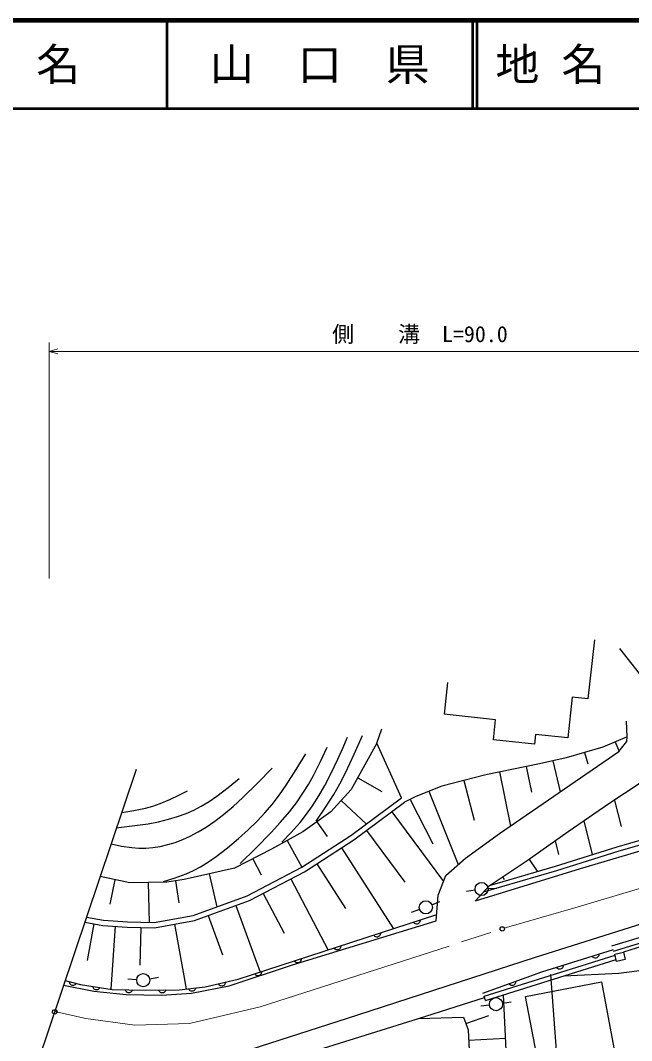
# Model space of a CAD drawing. Units: millimetres, scale not verified. Extents: x 40000 to 680000, y 20000 to 380000.
# Drawn here: x 316328 to 385869, y 264012 to 380000 of the extents above; entities that cross this region are included whole.
import ezdxf
from ezdxf.enums import TextEntityAlignment as Align

# ---------------------------------------------------------------- set-up
doc = ezdxf.new("R2010")
doc.units = ezdxf.units.MM
doc.header["$LTSCALE"] = 1000
doc.header["$PDMODE"] = 32
doc.header["$PDSIZE"] = 500
doc.linetypes.add('CHAIN', pattern=[18.5, 12, -1.5, 3.5, -1.5])
for name, color, linetype, lineweight in [('M-BGD', 7, 'Continuous', 25), ('M-BGD-EXST', 7, 'Continuous', 25), ('M-BMK', 2, 'CHAIN', 13), ('M-BMK-OTRS', 5, 'Continuous', 25), ('M-BMK-SRVR', 3, 'Continuous', 25), ('M-STR-HTXT', 7, 'Continuous', 13), ('M-TTL', 2, 'Continuous', 140), ('M-TTL-LINE', 7, 'Continuous', 50)]:
    doc.layers.add(name, color=color, linetype=linetype, lineweight=lineweight)
doc.layers.add('M-OTRS', color=6, linetype='Continuous')
doc.layers.add('M-TTL-TXT', color=7, linetype='Continuous')
doc.styles.add('ＭＳ ゴシック', font='')
doc.styles.get('ＭＳ ゴシック').set_extended_font_data('MS Gothic')

msp = doc.modelspace()

# ---------------------------------------------------------------- linework, layer by layer
at = {"layer": 'M-BGD'}
for p, q in [((381632, 309571), (380901, 302877)), ((364939, 304713), (364546, 301115)), ((379102, 303073), (378594, 298422)), ((380901, 302877), (379102, 303073)), ((370389, 300477), (364546, 301115)), ((370142, 298215), (370389, 300477)), ((356898, 297815), (357444, 299452)), ((385373, 298560), (385274, 300345)), ((374808, 297706), (370142, 298215)), ((374930, 298821), (374808, 297706)), ((378594, 298422), (374930, 298821)), ((385373, 298560), (382595, 297369)), ((385324, 298014), (385373, 298560)), ((356898, 297815), (353971, 292557)), ((359677, 291593), (356898, 297815)), ((382595, 297369), (378428, 296178)), ((383984, 297964), (384444, 296890)), ((384431, 296873), (385324, 298014)), ((370838, 287546), (384431, 296873)), ((378428, 296178), (375402, 295484)), ((376915, 295831), (377731, 292276)), ((380512, 296774), (380883, 295474)), ((375402, 295484), (369300, 294244)), ((373876, 295174), (374470, 292255)), ((383381, 291031), (389203, 294868)), ((354703, 293871), (357461, 292336)), ((369300, 294244), (364290, 292954)), ((366795, 293599), (367962, 289064)), ((370825, 294554), (372077, 288397)), ((353971, 292557), (351639, 290027)), ((364290, 292954), (361313, 291763)), ((362801, 292358), (366134, 284027)), ((352805, 291292), (355688, 288635)), ((353910, 287316), (359677, 291593)), ((361313, 291763), (360034, 291111)), ((360674, 291437), (363255, 286373)), ((383932, 291317), (384698, 288345)), ((404444, 291913), (384175, 286003)), ((404580, 291431), (384320, 285524)), ((351639, 290027), (348464, 287745)), ((354252, 286822), (360034, 291111)), ((358589, 290039), (364468, 282114)), ((378662, 287767), (383381, 291031)), ((350052, 288886), (351248, 287221)), ((380044, 283577), (399186, 289266)), ((380419, 288950), (381381, 285215)), ((348464, 287745), (344892, 285760)), ((355698, 287894), (360059, 282015)), ((373987, 284503), (378662, 287767)), ((346678, 286753), (348357, 283731)), ((348357, 283730), (353910, 287316)), ((348660, 283212), (354252, 286822)), ((366968, 284768), (370838, 287546)), ((377162, 286738), (377567, 285167)), ((344892, 285760), (340676, 283627)), ((352854, 285920), (358785, 276733)), ((384175, 286003), (377162, 283797)), ((384320, 285524), (377308, 283319)), ((342784, 284694), (343716, 282852)), ((364736, 282784), (366968, 284768)), ((369664, 281592), (373987, 284503)), ((374163, 284679), (375140, 283256)), ((340676, 283627), (334971, 282337)), ((342146, 280477), (348357, 283730)), ((342389, 279927), (348660, 283212)), ((350058, 284114), (353330, 279046)), ((368091, 279916), (380044, 283577)), ((377308, 283319), (368989, 280872)), ((377162, 283797), (369664, 281592)), ((328770, 281941), (325406, 282657)), ((327088, 282299), (326497, 279526)), ((332986, 282040), (328770, 281941)), ((330878, 281990), (330985, 277448)), ((334971, 282337), (332986, 282040)), ((333979, 282189), (334357, 279665)), ((337823, 282982), (338676, 279210)), ((347092, 282390), (351328, 274303)), ((363843, 280552), (364736, 282784)), ((371164, 282621), (371359, 282336)), ((343957, 280748), (346332, 276214)), ((368063, 281128), (367076, 280970)), ((368091, 279916), (369664, 281592)), ((369553, 281285), (370551, 281338)), ((374923, 273496), (401418, 281825)), ((335988, 278228), (342146, 280477)), ((336145, 277647), (342389, 279927)), ((363145, 279455), (364066, 279844)), ((363645, 277625), (363843, 280552)), ((340828, 279357), (343594, 271783)), ((361748, 278908), (360807, 278570)), ((323656, 277466), (325694, 277104)), ((323850, 278041), (325767, 277700)), ((324675, 277285), (323933, 273118)), ((325767, 277700), (328518, 277513)), ((328518, 277513), (331539, 277434)), ((331539, 277434), (335988, 278228)), ((331585, 276832), (336145, 277647)), ((333865, 277239), (335179, 269880)), ((337706, 278217), (339328, 273777)), ((341122, 270977), (363693, 278333)), ((347274, 272614), (363645, 277625)), ((383630, 274769), (395052, 278268)), ((383806, 274195), (395224, 277693)), ((325694, 277104), (328490, 276914)), ((327092, 277009), (326606, 269863)), ((328490, 276914), (331585, 276832)), ((330037, 276873), (329925, 272602)), ((375662, 271821), (383802, 274363)), ((383968, 273848), (384942, 274061)), ((384151, 273013), (383968, 273848)), ((387101, 274739), (384942, 274061)), ((384942, 274061), (385125, 273226)), ((340080, 270233), (347274, 272614)), ((354724, 266938), (374923, 273496)), ((369087, 269046), (383994, 273730)), ((369237, 268569), (384101, 273239)), ((385125, 273226), (384151, 273013)), ((384409, 271687), (392430, 272732)), ((368933, 269417), (375662, 271821)), ((378141, 271367), (384409, 271687)), ((321246, 270318), (324702, 269638)), ((321422, 270843), (323164, 270382)), ((323164, 270382), (326785, 269836)), ((329559, 270925), (328561, 270987)), ((331043, 271025), (332024, 271221)), ((337352, 270134), (341122, 270977)), ((373795, 269042), (382429, 270680)), ((382429, 270680), (383854, 263172)), ((324702, 269638), (328373, 269241)), ((326785, 269836), (330556, 269737)), ((328373, 269241), (332391, 269191)), ((330556, 269737), (334375, 269786)), ((332391, 269191), (335814, 269390)), ((334375, 269786), (337352, 270134)), ((335814, 269390), (340080, 270233)), ((371270, 269208), (371854, 257003)), ((361627, 266530), (369133, 268900)), ((369698, 268048), (368707, 267913)), ((369237, 268569), (369087, 269046)), ((371182, 268263), (372171, 268415)), ((375219, 261534), (373795, 269042)), ((342460, 263003), (354724, 266938)), ((366999, 265952), (369611, 266877)), ((345965, 261651), (361627, 266530)), ((361627, 266530), (366741, 266682)), ((366741, 266682), (367258, 265221)), ((367258, 265221), (367380, 262908)), ((367319, 264065), (371506, 264285))]:
    msp.add_line(p, q, dxfattribs=at)
for points in [[(384484, 308590), (387571, 304675), (390678, 300763), (391637, 299638), (392604, 298519)], [(346077, 286563), (347140, 287672), (348158, 288821), (348886, 289748), (349573, 290721), (350294, 291855), (350963, 293020), (351733, 294503), (352448, 296011), (353008, 297260), (353556, 298514)], [(349970, 288953), (351006, 290464), (351990, 292006), (352668, 293206), (353299, 294444), (354290, 296566), (355252, 298706)], [(341322, 284138), (343119, 285885), (344876, 287677), (345929, 288834), (346938, 290031), (347734, 291062), (348480, 292127), (349111, 293133), (349690, 294169), (350484, 295760), (351231, 297378)], [(332622, 282091), (333923, 282504), (335207, 282975), (336023, 283341), (336813, 283762), (337721, 284322), (338609, 284942), (339890, 285935), (341134, 286976), (342234, 287961), (343288, 288986), (344141, 289895), (344955, 290849), (345791, 291938), (346581, 293065), (347715, 294824), (348814, 296625)], [(326647, 286370), (327826, 286131), (329021, 285951), (329797, 285896), (330587, 285900), (331406, 285967), (332231, 286095), (333084, 286291), (333920, 286544), (334792, 286873), (335650, 287262), (336571, 287751), (337465, 288293), (338461, 288975), (339422, 289705), (340547, 290643), (341636, 291631), (343315, 293274), (344959, 294967)], [(327225, 288220), (329040, 288415), (330861, 288670), (332026, 288893), (333191, 289178), (334202, 289484), (335192, 289846), (336062, 290226), (336913, 290663), (337798, 291196), (338662, 291787), (339950, 292772), (341219, 293810)], [(327880, 289955), (329221, 290162), (330552, 290429), (331396, 290660), (332231, 290951), (333342, 291422), (334436, 291950), (334893, 292183), (335359, 292423)], [(361816, 277721), (361814, 277624), (361792, 277535), (361747, 277427), (361679, 277354), (361598, 277299), (361480, 277260), (361382, 277258), (361283, 277276), (361182, 277336), (361112, 277395), (361055, 277473)], [(357302, 276250), (357300, 276152), (357278, 276063), (357233, 275956), (357165, 275883), (357084, 275828), (356966, 275789), (356868, 275787), (356769, 275805), (356668, 275865), (356598, 275924), (356541, 276002)], [(352788, 274779), (352786, 274681), (352764, 274592), (352719, 274485), (352651, 274412), (352570, 274356), (352452, 274318), (352354, 274316), (352255, 274334), (352154, 274393), (352084, 274453), (352027, 274531)], [(382149, 273847), (382146, 273750), (382123, 273661), (382077, 273554), (382007, 273482), (381926, 273427), (381807, 273390), (381709, 273389), (381611, 273409), (381510, 273470), (381441, 273530), (381385, 273609)], [(348274, 273308), (348272, 273210), (348250, 273121), (348205, 273014), (348136, 272941), (348056, 272885), (347938, 272847), (347840, 272844), (347741, 272863), (347640, 272922), (347570, 272982), (347513, 273060)], [(378079, 272576), (378076, 272478), (378053, 272390), (378007, 272283), (377937, 272211), (377856, 272156), (377737, 272119), (377639, 272118), (377541, 272137), (377440, 272198), (377371, 272258), (377315, 272337)], [(343760, 271837), (343758, 271739), (343736, 271650), (343691, 271543), (343622, 271470), (343542, 271414), (343424, 271376), (343326, 271373), (343227, 271392), (343126, 271451), (343056, 271511), (342999, 271589)], [(322680, 270510), (322625, 270429), (322559, 270366), (322463, 270300), (322366, 270277), (322268, 270274), (322148, 270305), (322064, 270356), (321991, 270425), (321938, 270530), (321912, 270618), (321906, 270715)], [(339627, 270643), (339616, 270546), (339587, 270459), (339532, 270357), (339456, 270291), (339371, 270243), (339250, 270216), (339152, 270223), (339055, 270250), (338960, 270319), (338896, 270385), (338847, 270468)], [(372674, 270754), (372675, 270656), (372656, 270567), (372614, 270458), (372547, 270383), (372468, 270325), (372351, 270284), (372253, 270278), (372154, 270294), (372051, 270351), (371980, 270408), (371921, 270485)], [(325370, 270049), (325325, 269963), (325266, 269893), (325177, 269817), (325083, 269783), (324986, 269769), (324864, 269788), (324775, 269830), (324695, 269890), (324631, 269989), (324595, 270073), (324579, 270169)], [(329070, 269776), (329036, 269685), (328986, 269608), (328908, 269522), (328818, 269476), (328724, 269451), (328600, 269454), (328506, 269485), (328420, 269535), (328344, 269625), (328298, 269704), (328271, 269797)], [(332865, 269767), (332835, 269674), (332788, 269596), (332713, 269507), (332625, 269458), (332532, 269429), (332408, 269427), (332313, 269454), (332225, 269501), (332146, 269588), (332097, 269665), (332066, 269756)], [(336261, 270006), (336240, 269911), (336201, 269828), (336136, 269732), (336054, 269674), (335964, 269636), (335841, 269621), (335744, 269638), (335651, 269676), (335564, 269754), (335507, 269826), (335466, 269914)]]:
    msp.add_lwpolyline(points, dxfattribs=at)
for centre in [(368804, 281246), (362454, 279162), (330308, 270878), (370441, 268149)]:
    msp.add_circle(centre, 746, dxfattribs=at)
at = {"layer": 'M-BGD-EXST'}
msp.add_line((376631, 271533), (377772, 256401), dxfattribs=at)
at = {"layer": 'M-BMK'}
for p, q in [((379786, 279227), (395792, 283993)), ((371388, 276784), (379786, 279227)), ((353673, 271080), (370910, 276638)), ((343602, 267845), (353673, 271080)), ((320233, 267315), (323772, 266540)), ((335565, 265966), (343602, 267845)), ((323772, 266540), (329356, 265758)), ((329356, 265758), (335565, 265966))]:
    msp.add_line(p, q, dxfattribs=at)
at = {"layer": 'M-BMK-OTRS'}
msp.add_line((329513, 294834), (311000, 239934), dxfattribs=at)
at = {"layer": 'M-BMK-SRVR'}
for radius in [249, 7.5]:
    msp.add_circle((371148, 276715), radius, dxfattribs=at)
at = {"layer": 'M-OTRS'}
msp.add_point((320229, 267277), dxfattribs=at)
at = {"layer": 'M-STR-HTXT'}
for p, q in [((319596, 316535), (319596, 343369)), ((319596, 342369), (403867, 342369))]:
    msp.add_line(p, q, dxfattribs=at)
msp.add_lwpolyline([(320596, 342082), (319596, 342369), (320596, 342654)], dxfattribs=at)
at = {"layer": 'M-TTL'}
msp.add_line((680000, 380000), (40000, 380000), dxfattribs=at)
at = {"layer": 'M-TTL-LINE'}
for p, q in [((333000, 380000), (333000, 370000)), ((367750, 380000), (367750, 370000)), ((368250, 380000), (368250, 370000)), ((40000, 370000), (680000, 370000))]:
    msp.add_line(p, q, dxfattribs=at)

# ---------------------------------------------------------------- texts
at = {"layer": 'M-STR-HTXT', "style": 'ＭＳ ゴシック'}
msp.add_text('側\u3000\u3000溝\u3000L=90.0', height=1833, dxfattribs=at).set_placement((351794, 342869), align=Align.BOTTOM_LEFT)
at = {"layer": 'M-TTL-TXT', "style": 'ＭＳ ゴシック'}
for s, p in [('県\u3000名', (315625, 375000)), ('山\u3000口\u3000県', (350375, 375000))]:
    msp.add_text(s, height=3666, dxfattribs=at).set_placement(p, align=Align.MIDDLE_CENTER)
msp.add_text('地 名', height=3666, dxfattribs=at).set_placement((370380, 375000), align=Align.MIDDLE_LEFT)

doc.saveas('drawing.dxf')
